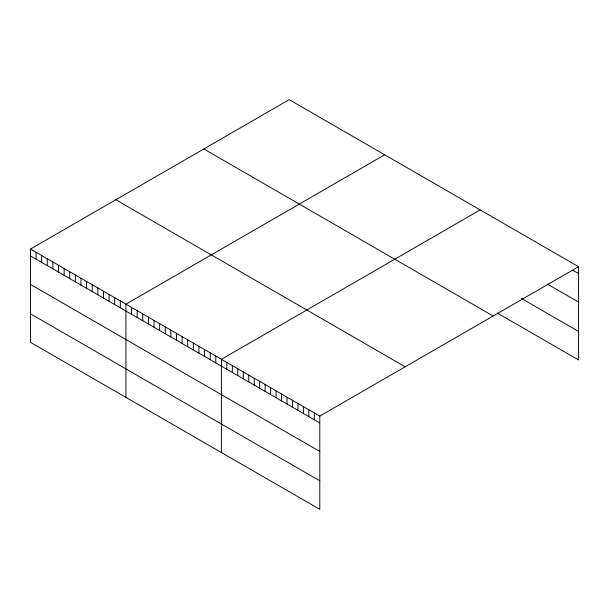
<?xml version="1.0" encoding="UTF-8"?>
<svg xmlns="http://www.w3.org/2000/svg" width="609" height="609" viewBox="0 0 609 609"><rect width="100%" height="100%" fill="white"/><g stroke="black" fill="none" stroke-linecap="round" stroke-linejoin="round"><path stroke-width="0.91" d="M30.45 249.051L319.794 416.099L319.794 509.337L30.45 342.288L30.45 249.051L289.206 99.663L578.55 266.712L578.55 359.949L497.347 313.072M384.69 154.785L125.934 304.18L125.934 397.418M480.174 209.915L221.417 359.302L221.417 452.54M319.794 416.099L578.55 266.712M573.084 270.404L578.55 273.563M547.316 284.038L578.55 302.072M521.555 298.532L578.55 331.441M203.817 148.961L493.161 316.01M115.839 199.752L405.183 366.801M30.45 255.894L319.794 422.951M30.45 284.403L319.794 451.459M30.45 313.78L319.794 480.828M314.328 412.948L314.328 419.791M308.862 409.788L308.862 416.64M303.396 406.637L303.396 413.481M297.938 403.478L297.938 410.329M292.472 400.326L292.472 407.17M287.006 397.167L287.006 404.018M281.541 394.015L281.541 400.859M276.075 390.856L276.075 397.707M270.609 387.705L270.609 394.548M265.143 384.545L265.143 391.397M259.678 381.394L259.678 388.238M254.212 378.235L254.212 385.086M248.746 375.083L248.746 381.927M243.28 371.924L243.28 378.775M237.814 368.772L237.814 375.616M232.349 365.613L232.349 372.464M226.883 362.462L226.883 369.305M215.799 356.059L215.799 362.911M210.189 352.817L210.189 359.668M204.571 349.574L204.571 356.425M198.953 346.331L198.953 353.182M193.335 343.088L193.335 349.939M187.717 339.845L187.717 346.696M182.099 336.602L182.099 343.453M176.488 333.359L176.488 340.21M170.87 330.116L170.87 336.967M165.252 326.873L165.252 333.724M159.634 323.63L159.634 330.481M154.016 320.387L154.016 327.239M148.398 317.144L148.398 323.996M142.788 313.901L142.788 320.753M137.17 310.666L137.17 317.51M131.552 307.423L131.552 314.267M120.316 300.937L120.316 307.781M114.698 297.694L114.698 304.538M109.087 294.452L109.087 301.295M103.469 291.209L103.469 298.052M97.851 287.966L97.851 294.809M92.233 284.723L92.233 291.566M86.615 281.48L86.615 288.323M80.997 278.237L80.997 285.081M75.387 274.994L75.387 281.838M69.769 271.751L69.769 278.595M64.151 268.508L64.151 275.352M58.533 265.265L58.533 272.109M52.914 262.022L52.914 268.866M47.296 258.779L47.296 265.623M41.686 255.536L41.686 262.38M36.068 252.293L36.068 259.137"/></g></svg>
